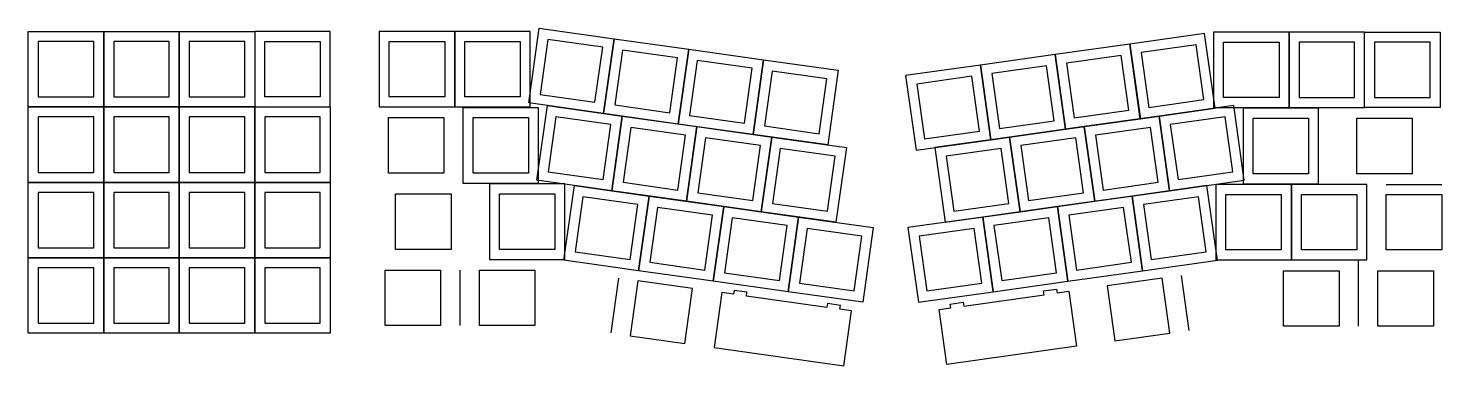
# Model space of a CAD drawing. Header units: millimetres. Extents: x 47 to 404, y 11 to 96.
import ezdxf

# ---------------------------------------------------------------- set-up
doc = ezdxf.new("R2010")
doc.units = ezdxf.units.MM

msp = doc.modelspace()

# ---------------------------------------------------------------- linework, layer by layer
for p, q in [((172.46, 79.92), (172.46, 79.92)), ((384.62, 56.7), (365.57, 56.7)), ((365.57, 56.7), (365.57, 37.65)), ((384.62, 37.65), (384.62, 56.7)), ((389.52, 56.7), (403.52, 56.7)), ((365.57, 37.65), (384.62, 37.65)), ((365.57, 37.65), (384.62, 37.65)), ((382.52, 20.93), (382.52, 37.65)), ((155.73, 35.08), (155.73, 21.09)), ((195.74, 33.07), (193.79, 19.21)), ((339.77, 19.87), (337.82, 33.73))]:
    msp.add_line(p, q)
for points in [[(46.77, 95.33), (65.82, 95.33), (65.82, 76.28), (46.77, 76.28)], [(63.29, 78.81), (63.29, 92.81), (49.29, 92.81), (49.29, 78.81)], [(65.82, 95.33), (84.87, 95.33), (84.87, 76.28), (65.82, 76.28)], [(82.34, 78.81), (82.34, 92.81), (68.34, 92.81), (68.34, 78.81)], [(84.87, 95.33), (103.92, 95.33), (103.92, 76.28), (84.87, 76.28)], [(101.39, 78.81), (101.39, 92.81), (87.39, 92.81), (87.39, 78.81)], [(122.97, 95.33), (103.92, 95.33), (103.92, 76.28), (122.97, 76.28)], [(106.44, 92.81), (120.44, 92.81), (120.44, 78.81), (106.44, 78.81)], [(154.4, 95.33), (135.35, 95.33), (135.35, 76.28), (154.4, 76.28)], [(137.87, 92.81), (151.87, 92.81), (151.87, 78.8), (137.87, 78.8)], [(173.45, 95.33), (154.4, 95.33), (154.4, 76.28), (173.45, 76.28)], [(156.92, 92.81), (170.92, 92.81), (170.92, 78.8), (156.92, 78.8)], [(175.75, 96.14), (194.61, 93.49), (191.96, 74.63), (173.1, 77.28)], [(175.95, 79.42), (189.81, 77.48), (191.76, 91.34), (177.9, 93.29)], [(194.61, 93.49), (213.48, 90.84), (210.83, 71.97), (191.96, 74.63)], [(324.8, 92.16), (327.49, 73.3), (346.35, 75.99), (343.66, 94.85)], [(365, 95.18), (345.95, 95.18), (345.95, 76.13), (365, 76.13)], [(365, 95.18), (365, 76.13), (384.05, 76.13), (384.05, 95.18)], [(384.05, 95.18), (403.1, 95.18), (403.1, 76.13), (384.05, 76.13)], [(194.82, 76.77), (208.68, 74.83), (210.63, 88.69), (196.76, 90.64)], [(213.48, 90.84), (232.34, 88.19), (229.7, 69.33), (210.83, 71.97)], [(287.07, 86.86), (289.72, 68), (308.59, 70.65), (305.94, 89.51)], [(305.94, 89.51), (308.58, 70.65), (327.44, 73.29), (324.8, 92.15)], [(308.79, 87.36), (310.73, 73.5), (324.59, 75.44), (322.65, 89.3)], [(327.66, 90.02), (329.63, 76.16), (343.49, 78.13), (341.52, 91.99)], [(348.47, 92.65), (362.47, 92.65), (362.47, 78.65), (348.47, 78.65)], [(367.52, 92.65), (367.52, 78.65), (381.52, 78.65), (381.52, 92.65)], [(400.57, 78.65), (400.57, 92.65), (386.57, 92.65), (386.57, 78.65)], [(213.68, 74.12), (227.55, 72.18), (229.49, 86.04), (215.63, 87.99)], [(232.34, 88.19), (251.21, 85.55), (248.57, 66.68), (229.71, 69.32)], [(268.21, 84.21), (270.86, 65.35), (289.72, 68), (287.07, 86.86)], [(289.93, 84.71), (291.87, 70.85), (305.74, 72.8), (303.79, 86.66)], [(232.56, 71.47), (246.42, 69.53), (248.36, 83.4), (234.49, 85.34)], [(271.06, 82.06), (273.01, 68.2), (286.87, 70.15), (284.92, 84.01)], [(46.77, 76.28), (65.82, 76.28), (65.82, 57.23), (46.77, 57.23)], [(65.82, 76.28), (84.87, 76.28), (84.87, 57.23), (65.82, 57.23)], [(84.87, 76.28), (103.92, 76.28), (103.92, 57.23), (84.87, 57.23)], [(103.92, 76.28), (122.97, 76.28), (122.97, 57.23), (103.92, 57.23)], [(175.54, 76.09), (156.49, 76.09), (156.49, 57.04), (175.54, 57.04)], [(177.82, 76.61), (196.68, 73.96), (194.03, 55.1), (175.16, 57.75)], [(332.17, 73.96), (334.82, 55.1), (353.68, 57.75), (351.03, 76.62)], [(372.43, 75.94), (353.37, 75.94), (353.37, 56.89), (372.43, 56.89)], [(63.29, 59.76), (63.29, 73.76), (49.29, 73.76), (49.29, 59.76)], [(82.34, 59.76), (82.34, 73.76), (68.34, 73.76), (68.34, 59.76)], [(101.39, 59.76), (101.39, 73.76), (87.39, 73.76), (87.39, 59.76)], [(120.44, 59.76), (120.44, 73.76), (106.44, 73.76), (106.44, 59.76)], [(137.68, 73.57), (151.68, 73.57), (151.68, 59.56), (137.68, 59.56)], [(159.02, 73.57), (173.02, 73.57), (173.02, 59.56), (159.02, 59.56)], [(178.01, 59.9), (191.88, 57.95), (193.83, 71.81), (179.96, 73.76)], [(196.68, 73.96), (215.54, 71.31), (212.89, 52.45), (194.03, 55.1)], [(313.31, 71.31), (315.96, 52.45), (334.82, 55.1), (332.17, 73.96)], [(335.02, 71.81), (336.97, 57.95), (350.83, 59.9), (348.89, 73.76)], [(355.9, 73.41), (369.9, 73.41), (369.9, 59.41), (355.9, 59.41)], [(382.09, 73.41), (396.1, 73.41), (396.1, 59.41), (382.09, 59.41)], [(196.88, 57.25), (210.74, 55.3), (212.69, 69.16), (198.83, 71.11)], [(215.54, 71.31), (234.41, 68.66), (231.76, 49.79), (212.89, 52.45)], [(215.74, 54.6), (229.61, 52.65), (231.56, 66.51), (217.69, 68.46)], [(234.41, 68.66), (253.27, 66.01), (250.62, 47.15), (231.76, 49.79)], [(275.57, 66.01), (278.23, 47.15), (297.09, 49.8), (294.44, 68.66)], [(294.44, 68.66), (297.09, 49.8), (315.95, 52.45), (313.31, 71.31)], [(297.29, 66.51), (299.24, 52.65), (313.1, 54.6), (311.16, 68.46)], [(316.16, 69.16), (318.11, 55.3), (331.97, 57.25), (330.02, 71.11)], [(234.61, 51.94), (248.47, 50), (250.42, 63.86), (236.56, 65.81)], [(278.43, 63.86), (280.38, 50), (294.24, 51.94), (292.29, 65.81)], [(46.77, 57.23), (65.82, 57.23), (65.82, 38.18), (46.77, 38.18)], [(65.82, 57.23), (84.87, 57.23), (84.87, 38.18), (65.82, 38.18)], [(84.87, 57.23), (103.92, 57.23), (103.92, 38.18), (84.87, 38.18)], [(103.92, 57.23), (122.97, 57.23), (122.97, 38.18), (103.92, 38.18)], [(63.29, 40.71), (63.29, 54.71), (49.29, 54.71), (49.29, 40.71)], [(82.34, 40.71), (82.34, 54.71), (68.34, 54.71), (68.34, 40.71)], [(101.39, 40.71), (101.39, 54.71), (87.39, 54.71), (87.39, 40.71)], [(120.44, 40.71), (120.44, 54.71), (106.44, 54.71), (106.44, 40.71)], [(139.49, 54.33), (153.49, 54.33), (153.49, 40.32), (139.49, 40.32)], [(182.21, 56.85), (163.16, 56.85), (163.16, 37.8), (182.21, 37.8)], [(165.69, 54.33), (179.69, 54.33), (179.69, 40.32), (165.69, 40.32)], [(184.6, 56.42), (203.46, 53.77), (200.81, 34.91), (181.94, 37.56)], [(184.8, 39.71), (198.66, 37.76), (200.61, 51.62), (186.75, 53.57)], [(203.46, 53.77), (222.32, 51.12), (219.67, 32.26), (200.81, 34.91)], [(306.52, 51.12), (309.17, 32.26), (328.04, 34.91), (325.39, 53.77)], [(325.39, 53.77), (328.04, 34.91), (346.9, 37.56), (344.25, 56.42)], [(328.24, 51.62), (330.19, 37.76), (344.05, 39.71), (342.1, 53.57)], [(365.57, 56.7), (346.52, 56.7), (346.52, 37.65), (365.57, 37.65)], [(349.04, 54.17), (363.04, 54.17), (363.04, 40.17), (349.04, 40.17)], [(368.09, 54.17), (382.09, 54.17), (382.09, 40.17), (368.09, 40.17)], [(389.52, 54.17), (403.52, 54.17), (403.52, 40.17), (389.52, 40.17)], [(203.66, 37.06), (217.53, 35.11), (219.47, 48.97), (205.61, 50.92)], [(222.32, 51.12), (241.19, 48.47), (238.54, 29.61), (219.67, 32.26)], [(287.66, 48.47), (290.31, 29.61), (309.17, 32.26), (306.52, 51.12)], [(309.38, 48.97), (311.32, 35.11), (325.19, 37.06), (323.24, 50.92)], [(222.53, 34.41), (236.39, 32.46), (238.34, 46.32), (224.47, 48.27)], [(241.19, 48.47), (260.05, 45.82), (257.4, 26.95), (238.54, 29.61)], [(268.79, 45.82), (271.45, 26.95), (290.31, 29.61), (287.66, 48.47)], [(290.51, 46.32), (292.46, 32.46), (306.32, 34.41), (304.38, 48.27)], [(241.39, 31.75), (255.25, 29.81), (257.2, 43.67), (243.34, 45.62)], [(271.65, 43.67), (273.6, 29.81), (287.46, 31.76), (285.51, 45.62)], [(46.77, 38.18), (65.82, 38.18), (65.82, 19.13), (46.77, 19.13)], [(65.82, 38.18), (84.87, 38.18), (84.87, 19.13), (65.82, 19.13)], [(84.87, 38.18), (103.92, 38.18), (103.92, 19.13), (84.87, 19.13)], [(103.92, 38.18), (122.97, 38.18), (122.97, 19.13), (103.92, 19.13)], [(63.29, 21.66), (63.29, 35.66), (49.29, 35.66), (49.29, 21.66)], [(82.34, 21.66), (82.34, 35.66), (68.34, 35.66), (68.34, 21.66)], [(101.39, 21.66), (101.39, 35.66), (87.39, 35.66), (87.39, 21.66)], [(120.44, 21.66), (120.44, 35.66), (106.44, 35.66), (106.44, 21.66)], [(136.83, 35.08), (150.83, 35.08), (150.83, 21.09), (136.83, 21.09)], [(160.64, 35.08), (174.64, 35.08), (174.64, 21.09), (160.64, 21.09)], [(198.65, 18.52), (212.51, 16.58), (214.46, 30.44), (200.6, 32.39)], [(319.1, 31.1), (321.05, 17.24), (334.91, 19.19), (332.97, 33.05)], [(363.62, 34.93), (377.62, 34.93), (377.62, 20.93), (363.62, 20.93)], [(387.43, 34.93), (401.43, 34.93), (401.43, 20.93), (387.43, 20.93)], [(224.77, 28.99), (221.82, 29.4), (219.87, 15.54), (252.6, 10.94), (254.55, 24.8), (251.6, 25.22), (251.74, 26.18), (248.47, 26.64), (248.34, 25.68), (228.04, 28.53), (228.17, 29.49), (224.9, 29.95)], [(282.87, 26.01), (303.17, 28.86), (303.03, 29.82), (306.3, 30.28), (306.44, 29.32), (309.38, 29.74), (311.33, 15.87), (278.6, 11.27), (276.65, 25.14), (279.6, 25.55), (279.47, 26.51), (282.73, 26.97)]]:
    msp.add_lwpolyline(points, close=True)

doc.saveas('drawing.dxf')
